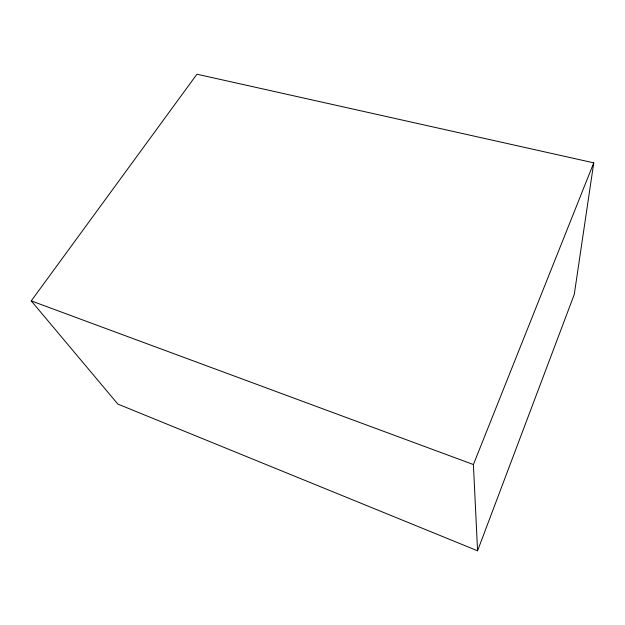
<?xml version="1.0" encoding="UTF-8"?>
<svg xmlns="http://www.w3.org/2000/svg" width="625" height="625" viewBox="0 0 625 625"><rect width="100%" height="100%" fill="white"/><g stroke="black" fill="none" stroke-linecap="round" stroke-linejoin="round"><path stroke-width="0.94" d="M593.75 162.844L574.266 294.453L477.57 550.797L117.836 404.07L31.25 300.898L196.938 74.203L593.75 162.844L473.406 464.547L477.57 550.797M31.25 300.898L473.406 464.547"/></g></svg>
